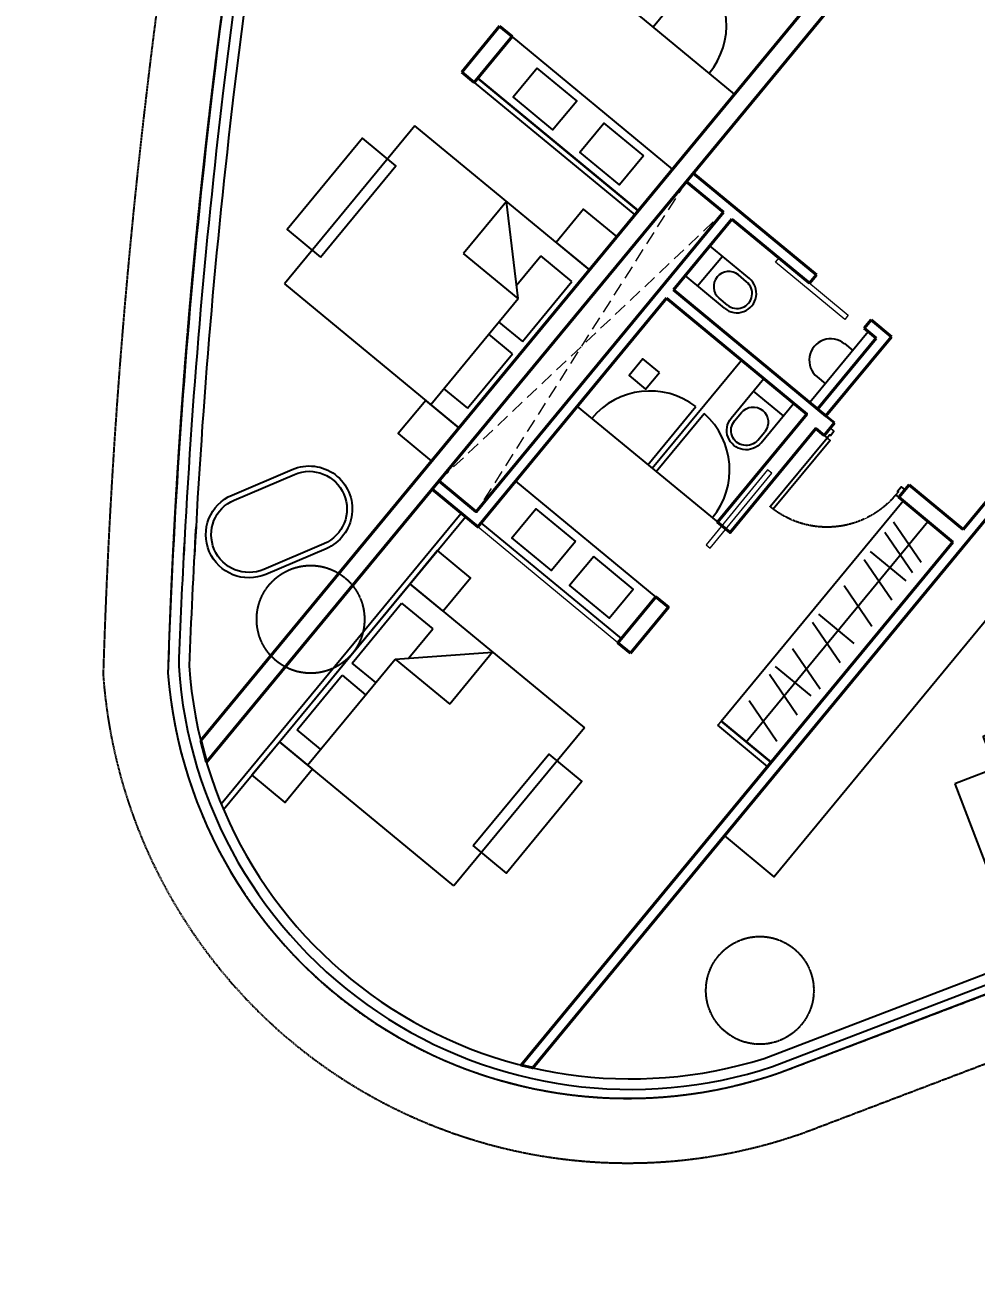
# Model space of a CAD drawing. Header units: millimetres. Extents: x -361611864 to 361244677, y -284134798 to 284403648.
# Drawn here: x -103081 to -94254, y 104875 to 116374 of the extents above; entities that cross this region are included whole.
import ezdxf
from ezdxf.xclip import XClip

# ---------------------------------------------------------------- set-up
doc = ezdxf.new("R2010")
doc.units = ezdxf.units.MM
doc.header["$MEASUREMENT"] = 0
doc.header["$XCLIPFRAME"] = 0
for name, pattern in [('DASHED2', [0.375, 0.25, -0.125]), ('HIDDEN', [0.375, 0.25, -0.125]), ('TYPICAL 2 +1 BEDROOM FRONT$0$DASHED2', [9.524999999999999, 6.35, -3.175])]:
    doc.linetypes.add(name, pattern=pattern)
for name, color, linetype in [('A-_ANOT----_H-_N', 8, 'Continuous'), ('A-_FURN----_E-_N', 251, 'Continuous'), ('A-DRAIN', 251, 'Continuous'), ('A-FURNITURE', 251, 'Continuous'), ('A-GLAZ', 135, 'Continuous'), ('A-UNIT', 1, 'Continuous'), ('TYPICAL 1 BEDROOM$0$A-_DOOR----_E-', 32, 'Continuous'), ('TYPICAL 2 +1 BEDROOM FRONT$0$A-_DOOR----_E-', 32, 'Continuous'), ('Xref_NT1+NT2_MBDV Cot vach_220729$0$ccu12-Thay', 7, 'Continuous')]:
    doc.layers.add(name, color=color, linetype=linetype)
doc.layers.add('A-COLUMN UPDATE', color=7, linetype='Continuous', true_color=0xff1f1f)
for name, color, linetype, lineweight in [('D-building block', 8, 'Continuous', 13), ('KT-lomo nuoc', 3, 'HIDDEN', 5), ('KT-Net cat', 1, 'Continuous', 40), ('KT-Net cua', 87, 'Continuous', 9), ('KT-Net truc', 18, 'Continuous', 15)]:
    doc.layers.add(name, color=color, linetype=linetype, lineweight=lineweight)

# ---------------------------------------------------------------- blocks, each defined once
blk = doc.blocks.new('BEDH-1')
for p, q in [((475, -1.054711873393899e-13), (-475, 1.054711873393899e-13)), ((-475, 1.054711873393899e-13), (-475.0000000000002, -1050)), ((-381.8394731497392, -27.72451273631296), (-381.8394731497393, -215.2726866770535)), ((-20.94842891092413, -27.72451273631304), (-381.8394731497392, -27.72451273631296)), ((-20.94842891092416, -169.6087834425271), (-20.94842891092413, -27.72451273631304)), ((379.7956140944734, -27.72451273631313), (52.11540216114371, -27.72451273631306)), ((52.11540216114371, -27.72451273631306), (52.11540216114368, -169.6087834425271)), ((379.7956140944734, -169.6087834425271), (379.7956140944734, -27.72451273631313)), ((474.9999999999998, -1050), (475, -1.054711873393899e-13)), ((-162.6479800441303, -169.608783442527), (-475.0000000000001, -498.4003835124894)), ((474.9999999999999, -169.6087834425272), (-162.6479800441303, -169.608783442527)), ((-162.6479800441303, -169.608783442527), (-162.6479800441303, -498.4003835124894)), ((-206.9290897110478, -215.2726866770535), (-381.8394731497393, -215.2726866770535)), ((-475.0000000000001, -498.4003835124894), (-162.6479800441303, -498.4003835124894)), ((-475.0000000000002, -1050), (474.9999999999998, -1050))]:
    blk.add_line(p, q)
blk = doc.blocks.new('Hotel-2BR-Type 1')
at = {"layer": 'A-_FURN----_E-_N', "color": 8, "ltscale": 5, "elevation": -0.1834050601814223}
for points in [[(-11542.07357474046, 685.2470920458436, -1), (-11174.38017805477, 1395.740980870905), (-10635.41000057758, 1116.814197150932, -1), (-11003.10339726321, 406.3203083220869)], [(-11519.09273744745, 729.652960093692, -1), (-11197.36101534778, 1351.335112826899), (-10658.39083787237, 1072.408329097496, -1), (-10980.12255997023, 450.7261763661518)]]:
    blk.add_lwpolyline(points, format="xyb", close=True, dxfattribs=at)
at = {"layer": 'A-COLUMN UPDATE', "linetype": 'HIDDEN', "transparency": 33554618}
blk.add_circle((-11599.83925886636, 99.96457588663907, -1.057705808550792e-08), 499.9999999999995, dxfattribs=at)
at = {"layer": 'A-DRAIN'}
for p, q in [((-5339.428907463152, 169.8798054859217, 4.354477285400335e-09), (-5336.59333607179, 2102.167859597073, 4.606629385989652e-09)), ((-5338.037627346821, 1149.961568431841, 0.08440774109151747), (-4638.484198464088, 1149.97331123054, 0.08440774109151743))]:
    blk.add_line(p, q, dxfattribs=at)
for points, elevation in [([(-8950.715411372483, 2169.862836256187), (-7850.715411376215, 2169.862836256158), (-7850.715411372476, 2569.86283625802), (-8950.715411372446, 2569.862836257991)], 4.358385383798391e-09), ([(-6239.693799729954, 2101.042002000846), (-6739.69324828453, 2101.855473999865), (-6740.635130114024, 170.2986124256859), (-6240.635681559397, 169.4851404210785)], 4.358385440544538e-09), ([(-6317.3733671624, 1735.023671410949), (-6667.373045604661, 1735.4981967434), (-6668.017044270426, 1260.498633397685), (-6318.017365833774, 1260.024108065292)], 9.436757556413559e-07), ([(-6317.373367166168, 457.6284166444093), (-6667.373045606531, 457.1538913119002), (-6668.017044270426, 932.1534546539187), (-6318.017365835622, 932.6279799882323)], 9.436757556413557e-07), ([(-9753.105044115335, 169.8213342535309), (-9353.10504423266, 169.8309193267487), (-9353.114629307776, 569.8309192131273), (-9753.114629192292, 569.8213341362425)], 4.358385192455718e-09), ([(-7453.102333614632, 169.892042923253), (-7053.102333728166, 169.9016280001961), (-7053.111918805145, 569.9016278847121), (-7453.111918689647, 569.892042807769)], 4.358385371790147e-09)]:
    blk.add_lwpolyline(points, close=True, dxfattribs=dict(at, elevation=elevation))
blk.add_arc((-5338.038046998896, 1174.961568426341, 0.08440774109151747), 699.9999999999997, 270.0009617760126, 357.9542486648659, dxfattribs=at)
at = {"layer": 'A-GLAZ'}
for points, elevation in [([(4692.966647012516, 10105.28039704819, 0.07162818219329295), (2791.124886465193, 9629.585915199481, 0.05069644470738349), (-8408.965737137936, 3918.528985342011, 0.01693586724016308), (-11948.88482089633, 1467.66942663485)], 4.358385079064062e-09), ([(5200.284548719064, 10005.27507757762), (4698.093436475872, 10005.28034328588, 0.0714724665078862), (2828.144310187243, 9536.68614708312, 0.0507002965538525), (-8354.810888913868, 3834.462013759476, 0.01693609328509088), (-11889.21011467116, 1387.426486528362, 0.01693609328509088)], 4.358385078550127e-09), ([(5200.28350017238, 9905.275077583123), (4703.258298434746, 9905.280289124436, 0.07131329288894935), (2865.169257543843, 9443.788508786762, 0.0507041847809339), (-8300.656039794681, 3750.395042691089, 0.0169363200474468), (-11829.53540844595, 1307.183546421817, 0.0169363200474468)], 4.358385078036189e-09)]:
    blk.add_lwpolyline(points, format="xyb", dxfattribs=dict(at, elevation=elevation))
at = {"layer": 'KT-Net cat', "extrusion": (0, 0, -1)}
for p, q in [((-6239.41407584268, 2252.156522400212, 4.606629162873446e-09), (-6791.736149260149, 2251.381256590132, 4.606629162873446e-09)), ((-6791.38851233384, 2101.38159678306, 4.606629152280656e-09), (-6791.736149260149, 2251.381256590132, 4.606629254163444e-09)), ((-6239.066438916387, 2102.156862593023, 4.606629162873447e-09), (-6239.41407584268, 2252.156522400212, 4.606629162873446e-09)), ((-6239.066438916387, 2102.156862593023, 4.606629162873447e-09), (-6791.38851233384, 2101.38159678306, 4.606629152280656e-09))]:
    blk.add_line(p, q, dxfattribs=at)
at = {"layer": 'KT-Net cat'}
for p, q in [((-13236.88879347407, -0.04491191540728323, 1.92938364624347e-08), (-13116.28879637419, 169.961349491321, 4.358384904484517e-09)), ((-13116.28879637419, 169.961349491321, 4.358384904484517e-09), (-3949.818575619727, 169.8652347730822, 4.35838561918269e-09))]:
    blk.add_line(p, q, dxfattribs=at)
at = {"layer": 'TYPICAL 1 BEDROOM$0$A-_DOOR----_E-', "elevation": 4.358385531603256e-09}
blk.add_lwpolyline([(-6790.635048807257, 169.8513052976632), (-6740.635124337532, 169.9382145490381), (-6742.017344333304, 2101.453232200467), (-6792.017268801181, 2101.366322945541)], close=True, dxfattribs=at)
at = {"layer": 'A-FURNITURE', "xscale": 1.999999999999998, "yscale": 1.999999999999998, "zscale": 1.999999999999998, "rotation": 180.0017614363928}
blk.add_blockref('BEDH-1', (-8403.102332694449, 169.8628372023813, 4.358392762811522e-09), dxfattribs=at)
blk = doc.blocks.new('*U114')
at = {"color": 0}
for points in [[(-1100, -150), (-1100, 0), (-1060, 0), (-1060, -150)], [(-40, -150), (-40, 0), (0, 0), (0, -150)], [(-1020, -150), (-1060, -150), (-1060, -350.9565185792744), (-1020, -350.9565185792744)], [(-40, -150), (-80, -150), (-80, -970), (-40, -970)]]:
    blk.add_lwpolyline(points, close=True, dxfattribs=at)
for centre, radius, start, end in [((-1060.538708044109, -150.4191404617477), 200.5381016879552, 270.1539145637665, 0.05069369801717966), ((-41.53932015914406, -152.4398411269907), 818.4643164306439, 179.8292010983319, 267.3066065333389)]:
    blk.add_arc(centre, radius, start, end, dxfattribs=at)
blk = doc.blocks.new('qweewe')
for p, q in [((-226617.649540008, -3043559.718917042, 0.0008727778800783348), (-226617.6495399146, -3043199.718917044, 0.0008727778800783348)), ((-226142.6495399146, -3043199.718917163, 0.0008727778800783348), (-226617.6495399146, -3043199.718917044, 0.0008727778800783348)), ((-226467.6495400079, -3043559.718917079, 0.0008727778800783348), (-226467.6495399145, -3043199.718917081, 0.0008727778800783348)), ((-226142.649539925, -3043239.718917165, 0.0008727778800783348), (-226242.649539925, -3043239.718917139, 0.0008727778800783348)), ((-226142.6495399976, -3043519.718917165, 0.0008727778800783348), (-226242.6495399976, -3043519.718917141, 0.0008727778800783348)), ((-226142.649540008, -3043559.718917165, 0.0008727778800783348), (-226617.649540008, -3043559.718917042, 0.0008727778800783348))]:
    blk.add_line(p, q)
for centre, radius, start, end in [((-226242.6495399613, -3043379.718917141, 0.0008727778800783348), 139.9999999999927, 89.99999998332474, 269.9999999833247), ((-226142.6495399613, -3043379.718917165, 0.0008727778800783348), 179.9999999999927, 269.9999999833247, 89.99999998332474), ((-226142.6495399613, -3043379.718917165, 0.0008727778800783348), 139.9999999999927, 269.9999999833247, 89.99999998332474)]:
    blk.add_arc(centre, radius, start, end)
blk = doc.blocks.new('3423434')
at = {"layer": 'A-DRAIN'}
for p, q in [((1869962.990207528, -1791453.223359823, 0.02695818038591105), (1869962.990207536, -1789703.223358433, 0.02783203145101882)), ((1869962.990207536, -1789703.223358433, 0.02783203145101882), (1870812.990207537, -1789703.223358433, 0.02783203145101814)), ((1870812.990207534, -1791453.223359604, 0.02695818038591006), (1870812.990207537, -1789703.223358433, 0.02783203145101882)), ((1869894.007098381, -1790107.810021743, 0.02695818038591008), (1869644.007098384, -1790107.810021742, 0.02695818038591008)), ((1869644.007098384, -1790107.810021742, 0.02695818038591008), (1869644.007098383, -1790457.810021742, 0.02695818038591008)), ((1870881.973316693, -1790107.810021743, 0.02695818038591008), (1871131.97331669, -1790107.810021742, 0.02695818038591008)), ((1871131.97331669, -1790107.810021742, 0.02695818038591008), (1871131.973316691, -1790457.810021742, 0.02695818038591008)), ((1869644.007098383, -1790457.810021742, 0.02695818038591008), (1869894.007098381, -1790457.810021742, 0.02695818038591008)), ((1871131.973316691, -1790457.810021742, 0.02695818038591008), (1870881.973316693, -1790457.810021742, 0.02695818038591008)), ((1869644.007098384, -1791048.636696514, 0.02695818038591008), (1869644.007098383, -1790698.636696513, 0.02695818038591008)), ((1869644.007098383, -1790698.636696513, 0.02695818038591008), (1869894.007098381, -1790698.636696512, 0.02695818038591008)), ((1871131.97331669, -1790698.636696513, 0.02695818038591008), (1870881.973316692, -1790698.636696512, 0.02695818038591008)), ((1871131.97331669, -1791048.636696514, 0.02695818038591008), (1871131.97331669, -1790698.636696513, 0.02695818038591008)), ((1869894.007098381, -1791048.636696512, 0.02695818038591008), (1869644.007098384, -1791048.636696514, 0.02695818038591008)), ((1870881.973316693, -1791048.636696512, 0.02695818038591008), (1871131.97331669, -1791048.636696514, 0.02695818038591008))]:
    blk.add_line(p, q, dxfattribs=at)
at = {"layer": 'A-DRAIN', "elevation": 0.02695818038591006}
for points in [[(1869894.007098382, -1790107.810021743), (1869962.990207527, -1790107.810021742), (1869962.990207526, -1790457.810021742), (1869894.007098381, -1790457.810021742)], [(1870881.973316692, -1790107.810021743), (1870812.990207546, -1790107.810021742), (1870812.990207547, -1790457.810021742), (1870881.973316693, -1790457.810021742)], [(1869894.007098382, -1791048.636696512), (1869962.990207526, -1791048.636696513), (1869962.990207525, -1790698.636696513), (1869894.007098381, -1790698.636696512)], [(1870881.973316692, -1791048.636696512), (1870812.990207547, -1791048.636696513), (1870812.990207548, -1790698.636696513), (1870881.973316692, -1790698.636696512)], [(1869962.990207528, -1791453.223359823), (1870812.990207534, -1791453.223359604)], [(1869962.990207529, -1791453.223359601), (1870812.990207534, -1791453.223359604)]]:
    blk.add_lwpolyline(points, dxfattribs=at)
blk = doc.blocks.new('*U44')
at = {"layer": 'TYPICAL 2 +1 BEDROOM FRONT$0$A-_DOOR----_E-'}
for points in [[(79.99999999912372, 920), (39.9999999991237, 920), (39.99999999912325, 0), (79.99999999912325, 0)], [(0, 0), (0, 0), (0, 0), (39.99999999912325, 0), (39.99999999912325, -42), (49.99999999912689, -42), (49.99999999912689, -100), (0, -100), (0, -100), (0, -100)], [(1000, 0), (1000, 0), (1000, 0), (960.0000000008731, 0), (960.0000000008731, -42), (950.0000000008731, -42), (950.0000000008731, -100), (1000, -100), (1000, -100), (1000, -100)]]:
    blk.add_lwpolyline(points, close=True, dxfattribs=at)
at = {"layer": 'TYPICAL 2 +1 BEDROOM FRONT$0$A-_DOOR----_E-', "color": 8, "linetype": 'TYPICAL 2 +1 BEDROOM FRONT$0$DASHED2', "ltscale": 0.1}
blk.add_arc((39.99999999912325, 0), 920.0000000017498, 0, 90, dxfattribs=at)
blk = doc.blocks.new('*U1267')
at = {"layer": 'KT-lomo nuoc', "ltscale": 500}
for p, q in [((286.5216192984665, 346.9504383254859), (2778.248054205714, -2294.304715617237)), ((3064.769673504181, -1947.344980239412), (1.734723475976807e-18, -0.009297052340116354))]:
    blk.add_line(p, q, dxfattribs=at)
blk.add_lwpolyline([(286.5216192984665, 346.9504383254859), (3064.769673504181, -1947.344980239412), (2778.248054205714, -2294.304715617237), (1.734723475976807e-18, -0.009297052340116354)], close=True, dxfattribs=at)
blk = doc.blocks.new('TT')
at = {"layer": 'A-_ANOT----_H-_N'}
blk.add_lwpolyline([(-2553.124527115375, -4878.184228408965), (-2707.335760634392, -4750.830801057746), (-2834.689187981188, -4905.042034573387), (-2680.477954467759, -5032.395461923908)], close=True, dxfattribs=at)
at = {"layer": 'A-COLUMN UPDATE', "linetype": 'HIDDEN', "transparency": 33554618}
for centre in [(-5788.944777421653, -7167.042206535116), (-1620.833275673911, -10609.30710268859)]:
    blk.add_circle(centre, 500, dxfattribs=at)
at = {"layer": 'A-DRAIN'}
for p, q in [((-2621.33878881298, -5765.596334046801), (-1792.058190142736, -4761.789363900782)), ((-3315.519722709054, -5192.675959450571), (-1974.310176767409, -6297.793854010408)), ((-2659.463186886162, -5733.225590918912), (-2214.001498613507, -5193.838082460919)), ((-2582.358639029786, -5796.903598890407), (-2136.896950758994, -5257.516090428573)), ((-1747.055890135467, -8302.984338699956), (-61.04719460941851, -6258.747028453276)), ((-123.9393005073071, -6639.995996013982), (-380.9117098636925, -6265.048889783095)), ((-203.8380092848092, -6736.745981325628), (-460.8104186411947, -6361.798875097302)), ((-264.4492474328727, -6810.140614231583), (-594.6470194607973, -6537.454519845662)), ((-394.9605856854469, -6988.557857848587), (-651.9329950362444, -6613.610751630273)), ((-582.0024466924369, -7232.630835520569), (-838.9748560432345, -6857.683729286538)), ((-744.9036058615893, -7391.918904788676), (-1075.101377887651, -7119.232810404035)), ((-875.4149441104382, -7570.336148406728), (-1132.387353461236, -7195.389042187249)), ((-1062.456805119291, -7814.409126076265), (-1319.429214470088, -7439.462019847473)), ((-1275.786847421899, -8055.143242793973), (-1532.759256770834, -7680.1961365717)), ((-1145.2755091656, -7876.725999175222), (-1475.473281195387, -7604.03990478965)), ((-1462.828708432615, -8299.216220461065), (-1719.801117779687, -7924.269114231924))]:
    blk.add_line(p, q, dxfattribs=at)
for points in [[(-834.6181155371596, -4609.134545847075), (-757.6233684144099, -4672.94512820791)], [(-1089.752331713506, -4918.468460896402), (-1012.500005560287, -4982.098136549001)]]:
    blk.add_lwpolyline(points, dxfattribs=at)
for points in [[(-1949.202709423815, -9173.272147130745), (951.1595699782774, -5661.2469582372), (1413.793270520429, -6043.307240289345), (-1486.569008881663, -9555.33242918033)], [(-2585.732236983255, -6960.217278535361), (-2903.48822161369, -7346.262929365155), (-4206.2809615398, -6271.957004288968), (-3888.524976911227, -5885.911353463482)], [(170.2707767672837, -6449.775555955595), (-1515.739057414234, -8494.014465229004), (-1978.37272284925, -8111.954212171724), (-292.3651659991592, -6067.718500948162)], [(-3332.010843651369, -6444.043734295177), (-3554.513251068071, -6714.215307141072), (-3921.17467116937, -6412.247754377313), (-3698.672263754532, -6142.076181530254)], [(-4868.411742985249, -6837.583168736077), (-4613.697497723624, -6529.166805258719), (-4305.281134244055, -6783.881050516968), (-4559.995379503816, -7092.297413998051)], [(-3162.239241750911, -6584.24749815918), (-3385.473420541734, -6853.814746727119), (-3019.632154820487, -7156.775417786906), (-2796.397976029664, -6887.20816922083)], [(-6333.032403826714, -8610.969419146888), (-6078.318158570677, -8302.553055670112), (-5769.901795087382, -8557.267300926731), (-6024.616040350869, -8865.683664406883)], [(-4279.952719300985, -9265.842644639546), (-3579.508868873119, -8417.680860306951), (-3271.086401844397, -8672.387715008808), (-3971.530252275988, -9520.549499341752)]]:
    blk.add_lwpolyline(points, close=True, dxfattribs=at)
for centre, radius, start, end in [((-962.339942118444, -4764.305939582177), 200, 50.34923601763832, 230.4269163927663), ((-2640.187049871311, -5749.145092950785), 700.0000000000001, 52.49457806448532, 140.4478649183093), ((-2601.634777126834, -5780.984095891239), 700.0000000000001, 320.4478649183092, 48.40115173983657)]:
    blk.add_arc(centre, radius, start, end, dxfattribs=at)
at = {"layer": 'A-GLAZ'}
for points in [[(-6853.71192644909, -6308.448324760306, 0.004819870114942599), (-6915.21221711114, -7599.086457610712, 0.4858817561001837), (-1581.227469550446, -11239.88679298293), (7147.080380007625, -7899.7903840004, 0.0109672463163535), (7685.521282004949, -7660.079947786115, 0.0109672463163535)], [(-6960.087604189292, -6437.257771211327, 0.004460118620170243), (-7012.706069750711, -7600.558211872354, 0.4901294771502789), (-1502.213541483507, -11316.72212737775), (7184.285604026169, -7992.624822071986, 0.01592542352899301), (7968.390567526716, -7634.300152968703, 0.01592542352899301)], [(-7065.856190610677, -6565.332095699036, 0.004127648438473553), (-7112.639285869343, -7666.569962543901, 0.491140390312476), (-1443.061550751503, -11374.3426552484), (7213.829142601375, -8071.487534253596, 0.03086355338865803), (8050.073128742253, -7701.756679244034, 0.01677250895367924)]]:
    blk.add_lwpolyline(points, format="xyb", dxfattribs=at)
at = {"layer": 'KT-Net cat', "extrusion": (0, 0, -1)}
for p, q in [((-2303.793664485216, -3104.364403276704), (-1957.098147904588, -3390.678579468673)), ((-1096.802026012912, -3971.451379412436), (-2239.983023168519, -3027.369584912085)), ((-1879.992531138647, -3454.355293150613), (-1160.612667325884, -4048.446197780897)), ((-1160.612667325884, -4048.446197780897), (-1096.802026012912, -3971.451379412436))]:
    blk.add_line(p, q, dxfattribs=at)
at = {"layer": 'KT-Net cat'}
for p, q in [((-653.8967872876965, -4467.04282675765), (-589.5228701277811, -4389.09297194898)), ((-541.7567565359059, -4559.652275070868), (-653.8967872877547, -4467.04282675765)), ((-400.3654912691854, -4545.306238373043), (-589.5228701277811, -4389.092971948994)), ((-541.7567565359059, -4559.652275070868), (-1084.562808257353, -5216.571313328895)), ((-1007.347929898649, -5280.338259335957), (-400.3654912691563, -4545.306238373043)), ((-1084.562808257295, -5216.571313328895), (-1007.347929898649, -5280.338259335957)), ((-929.5149633418769, -5344.632948901155), (-1006.839130643755, -5280.775747980224)), ((-1025.278467459604, -5460.592200276325), (-929.5149633418769, -5344.632948901155)), ((-236.3780229873955, -5918.87259061879), (-332.1576154381037, -6034.851323224371)), ((266.0503692142665, -6333.796823351644), (-236.3780229873955, -5918.87259061879)), ((-332.1576154381037, -6034.851323224371), (170.2707767672837, -6449.775555955595))]:
    blk.add_line(p, q, dxfattribs=at)
for points in [[(-490.4947621331667, -908.0194347966899), (-6754.304386395728, -8493.044492881905)], [(-1957.098147904588, -3390.678579468658), (-4251.407422146818, -6168.922871682997), (-4598.349846893543, -5882.404789454915)], [(-1879.992531138647, -3454.355293150613), (-2422.400257030124, -4111.172220767621)], [(-2486.075734701182, -4188.278665997001), (-4237.977377450006, -6309.706144903641), (-4662.026560568658, -5959.510406212328)], [(170.2707768176624, -6449.775555894506), (-3836.648673413321, -11301.72185895732), (-3728.547179213958, -11327.86592023843), (951.1595707277011, -5661.246958126838), (874.0539360139519, -5597.570229624864), (266.0503692144703, -6333.796823351804)]]:
    blk.add_lwpolyline(points, dxfattribs=at)
at = {"layer": 'KT-Net cat', "extrusion": (0, 0, -1)}
for points in [[(2422.400257030124, -4111.172220767621), (1006.839130641893, -5280.775747981272)], [(1025.278467459604, -5460.592200276325), (1102.414073934953, -5396.890719966497), (1896.771633867174, -6361.52641137247), (2012.651189871132, -6266.279580907896), (1186.017072311544, -5262.448543405553), (2486.075734701182, -4188.278665996986)]]:
    blk.add_lwpolyline(points, dxfattribs=at)
blk.add_lwpolyline([(2821.757823173015, -7480.368580899842), (2937.416391595703, -7384.853392055724), (2585.298220589757, -6959.693231511512), (2469.861392237246, -7055.476157301338)], close=True, dxfattribs=at)
at = {"layer": 'KT-Net cua'}
for points in [[(-1474.43114037253, -3853.135090173339), (-1442.52581971325, -3814.637680992833), (-801.5938981827348, -4345.931428245385), (-833.4992188364267, -4384.428837427986)], [(-1509.823502222076, -5812.164804549073), (-1548.431593317538, -5780.393507720903), (-2120.174573171884, -6475.000236992026), (-2081.566482080147, -6506.771533819265)], [(-4237.948392516642, -6309.671046224263), (-4206.043071861088, -6271.173637042826), (-2905.523968362715, -7346.345331698685), (-2937.429289016407, -7384.842740881402)]]:
    blk.add_lwpolyline(points, close=True, dxfattribs=at)
at = {"layer": 'TYPICAL 1 BEDROOM$0$A-_DOOR----_E-'}
for p, q in [((-6618.686275938497, -8878.134527847957), (-4391.209192702605, -6183.135445481093)), ((-6597.162862991914, -8929.74049869238), (-4353.079903709702, -6214.650156557429))]:
    blk.add_line(p, q, dxfattribs=at)
for points in [[(-542.2615901029785, -4560.061889784643), (-614.9483505807002, -4499.225555403624), (-1156.369864415668, -5156.769485193072), (-1083.683103936084, -5217.605819571181)], [(-2009.4180770237, -8149.408936706721), (-1977.512756371871, -8110.91152752284), (-1517.056036505848, -8493.08241060574), (-1548.961357165128, -8531.579819788923)]]:
    blk.add_lwpolyline(points, close=True, dxfattribs=at)
at = {"xscale": -1.000000000000001, "rotation": 110.9405486756508}
blk.add_blockref('3423434', (-2339632.878746552, 1098125.092614392), dxfattribs=at)
at = {"layer": 'A-FURNITURE', "rotation": 320.3492357544771}
blk.add_blockref('qweewe', (2114285.398677576, 2194798.55802294), dxfattribs=at)
at = {"layer": 'A-FURNITURE', "xscale": -1, "rotation": 50.44786496240325}
blk.add_blockref('qweewe', (-2492334.875381544, 1758183.077413011), dxfattribs=at)
at = {"layer": 'A-FURNITURE', "xscale": -2, "yscale": 2, "zscale": 2, "rotation": 50.44706530080567}
blk.add_blockref('BEDH-1', (-5473.363041561097, -7570.067929978133), dxfattribs=at)
at = {"layer": 'KT-lomo nuoc', "linetype": 'HIDDEN', "xscale": -0.9999999999999999, "rotation": 10.89765347559021}
blk.add_blockref('*U1267', (-1957.098147904588, -3390.678579468658), dxfattribs=at)
at = {"layer": 'KT-Net cua', "xscale": -0.9999999999999997, "rotation": 320.4488267371985}
blk.add_blockref('*U114', (139.8522929378378, -457.9730145442591), dxfattribs=at)
at = {"layer": 'KT-Net cua', "xscale": -0.9000000000000001, "yscale": 0.9000000000000001, "zscale": 0.9, "rotation": 140.3684036798595}
blk.add_blockref('*U44', (-1025.278467457741, -5460.592200278887), dxfattribs=at)
blk = doc.blocks.new('l5 boundary')
at = {"layer": 'D-building block', "linetype": 'DASHED2', "ltscale": 4000, "elevation": 3.807828033907247e-10}
for points in [[(12634665.75802228, 1092329.3390606, -0.05031291028689123), (12637398.30076624, 1104598.847194697, -0.0717433244059158), (12638242.52538222, 1106368.189479279), (12645891.13294441, 1115621.026738466), (12654064.80671431, 1125518.462103773), (12665851.37271339, 1139798.11742189, -0.1142951996060862), (12669830.55016599, 1142756.086626065, -0.2928743732055457), (12675287.71280097, 1141794.510338694), (12681281.78556902, 1136844.37996809, 0.5644825679610956)], [(12687715.6909928, 1098213.837577761, 0.410792762844288), (12661339.32005766, 1099105.521512134), (12659175.83515809, 1096482.71040052), (12658844.23951466, 1096756.470019944), (12652294.20907435, 1088825.091221616, -0.08021577395020048), (12648590.09939825, 1086517.946680954), (12639962.19544472, 1083239.002087365, -0.4938342429271592), (12634259.0336086, 1086934.961313017, -0.02217052075567615), (12634665.75802228, 1092329.3390606)]]:
    blk.add_lwpolyline(points, format="xyb", dxfattribs=at)

msp = doc.modelspace()

# ---------------------------------------------------------------- block references
at = {"layer": 'A-UNIT', "rotation": 50.44942751020267}
msp.add_blockref('Hotel-2BR-Type 1', (-92966.12214550242, 119738.5339333286, -4.581614961632299e-09), dxfattribs=at)

# ---------------------------------------------------------------- next in the draw order: block references
at = {"layer": 'A-UNIT'}
msp.add_blockref('TT', (-94640.49188653912, 118025.0767049366, 1.47122283733551e-08), dxfattribs=at)

# ---------------------------------------------------------------- next in the draw order: linework, layer by layer
at = {"layer": 'KT-Net truc'}
msp.add_circle((-96261.32516221303, 107415.769602248, 1.471221751153588e-08), 498.2457580093709, dxfattribs=at)
at = {"layer": 'Xref_NT1+NT2_MBDV Cot vach_220729$0$ccu12-Thay', "linetype": 'HIDDEN', "ltscale": 25, "elevation": -2.232290454219469e-10}
for points in [[(-44237.31935547585, 146299.8524248921, 0.3330782827779262), (-45981.19381076458, 153824.7153683784), (-60250.53000125518, 165608.8467610499, 0.2778330966818351), (-66054.35396673674, 166871.3679423366, 0.06379955361438625), (-68471.96552093815, 165574.7855485371, 0.05390391218083245), (-70339.71721498932, 163926.5031080334), (-72803.22056001761, 160956.9823042459), (-98251.36009191192, 130150.689405107, 0.07250165753737482), (-99185.08515903757, 128206.0572244799, 0.05029248862880829), (-101942.1924311267, 115823.8734508577, 0.02229968031555489), (-102353.8200672154, 110345.2465984042, 0.4964024037261007), (-95842.45635434434, 106099.542429635), (-87199.53711907048, 109384.1934238954, 0.08126423040099255), (-83286.26109803586, 111829.1124731667), (-76705.29156583517, 119797.9551672287), (-74540.28330058364, 122419.5461368747), (-62570.95827074127, 136918.4659223755, -0.4142135623114259), (-62009.37006781286, 136971.9571398379), (-53833.54030774412, 130220.0499192612, 0.4147015980059258), (-50168.97146563295, 130572.6852746199), (-45461.77471597066, 136272.5868677506)], [(-44786.31322371211, 146541.9386339974, 0.332942896032695), (-46365.55913041997, 153363.9852508482), (-60648.2578840444, 165159.1519290865, 0.2782647282921741), (-65850.78986550585, 166306.8363372934, 0.06355428498407263), (-68124.55166988252, 165085.597028979, 0.05361269427488703), (-69887.15889902401, 163532.2955629812), (-72341.03937235312, 160574.3742229252), (-97769.63939879276, 129791.7349086539, 0.07162818219334227), (-98613.86401476653, 128022.3926240726, 0.05031291028700317), (-101346.4067587303, 115752.8844899754, 0.02217052075560431), (-101753.1311724085, 110358.5067423927, 0.4938342429268142), (-96049.96933628852, 106662.5475167407), (-87422.06538276444, 109941.4921103295, 0.08020953983811836), (-83717.95570665575, 112248.6366509909), (-77167.9252663462, 120180.0154493197), (-75002.91700109467, 122801.6064189657), (-63033.66133507806, 137300.4421968394, -0.4142135623114227), (-61627.30978585476, 137434.5908404587), (-53451.48002576199, 130682.6836198622, 0.4147700055942877), (-50631.94417787901, 130954.3350504943), (-45924.40825792005, 136654.6473418425)]]:
    msp.add_lwpolyline(points, format="xyb", dxfattribs=at)

# ---------------------------------------------------------------- next in the draw order: block references
at = {"layer": 'A-COLUMN UPDATE'}
ref = msp.add_blockref('l5 boundary', (-12736012.16478175, -976576.4545715629, -2.86350596691222e-08), dxfattribs=at)
XClip(ref).set_block_clipping_path([(12616573.66478175, 1074046.9545715628), (12772258.66478175, 1180100.4545715628)])

doc.saveas('drawing.dxf')
